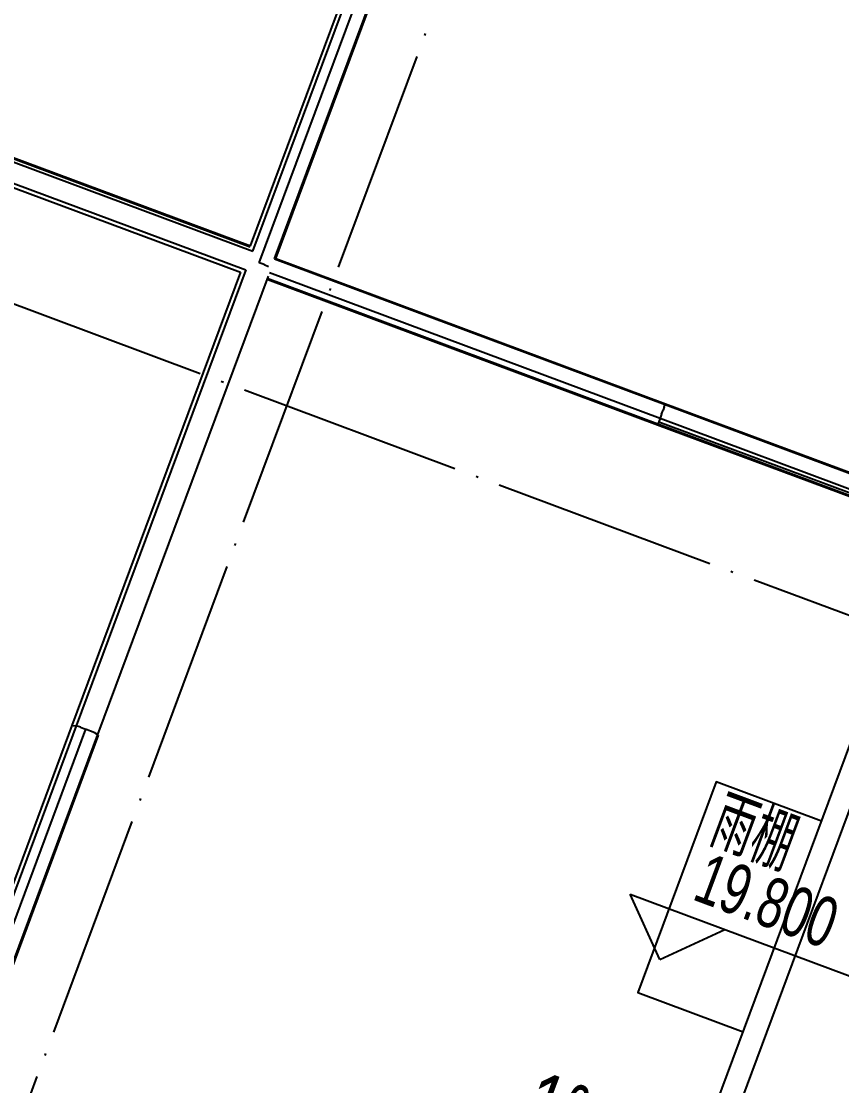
# Model space of a CAD drawing. Header units: millimetres. Extents: x 600121811 to 600690586, y 3472921280 to 3473279938.
# Drawn here: x 600378106 to 600385407, y 3473075845 to 3473085311 of the extents above; entities that cross this region are included whole.
import ezdxf

# ---------------------------------------------------------------- set-up
doc = ezdxf.new("R2010")
doc.units = ezdxf.units.MM
doc.header["$LTSCALE"] = 1000
doc.linetypes.add('AX-MALL-GIRD-200$0$DOTE', pattern=[2.42, 2, -0.2, 0.02, -0.2])
for name, color, linetype in [('AX-MALL-DIM-PGJ$0$A-Anno-Note', 241, 'CONTINUOUS'), ('AX-MALL-GIRD-200$0$A-Grid', 222, 'AX-MALL-GIRD-200$0$DOTE'), ('AX-MALL-GJ-200$0$A-Anno-Note', 241, 'CONTINUOUS'), ('AX-MALL-WALL-GJ$0$A-Anno-Levl', 201, 'CONTINUOUS'), ('AX-MALL-WALL-GJ$0$A-Anno-Note', 241, 'CONTINUOUS'), ('AX-MALL-WALL-GJ$0$A-Detl-Patt', 8, 'CONTINUOUS'), ('AX-MALL-WALL-GJ$0$A-Detl-Thin', 131, 'CONTINUOUS'), ('AX-MALL-WALL-GJ$0$A-SEE', 254, 'CONTINUOUS'), ('AX-MALL-WALL-GJ$0$主梁', 30, 'CONTINUOUS')]:
    doc.layers.add(name, color=color, linetype=linetype)
doc.layers.add('AX-MALL-WALL-GJ$0$M-AUX-TO-ARCH', color=1, linetype='CONTINUOUS', plot=False)
doc.styles.add('AX-MALL-DIM-PGJ$0$_TCH_DIM', font='zy_en.shx', dxfattribs={"width": 0.7, "bigfont": 'zy_cn.shx'})
doc.styles.add('AX-MALL-WALL-GJ$0$_TCH_DIM', font='zy_en.shx', dxfattribs={"width": 0.7, "bigfont": 'zy_cn.shx'})
doc.styles.add('AX-MALL-WALL-GJ$0$STANDARD', font='GBENOR', dxfattribs={"bigfont": 'GBCBIG'})

# ---------------------------------------------------------------- blocks, each defined once
blk = doc.blocks.new('AX-MALL-GIRD-200')
at = {"layer": 'AX-MALL-GIRD-200$0$A-Grid'}
for p, q in [((600409503.1, 3473159833.5), (600370773.6, 3473055869.8)), ((600221348.7, 3473141169.5), (600579244.7, 3473007842.7))]:
    blk.add_line(p, q, dxfattribs=at)
blk = doc.blocks.new('AX-MALL-WALL-GJ$0$A$C5469763B')
at = {"layer": 'AX-MALL-WALL-GJ$0$A-Detl-Patt'}
for points in [[(-236483.9, 2426, 0.055992), (-115679.2, 1194.4, -0.091487), (-108806.4, 637.9, 0.199165), (-91862.7, 2851.9, -0.091487), (-85363.6, 5155.6, 0.010002), (-64059.8, 8992.3, -0.645417), (-62996.9, 7511.9), (-63092.4, 7346.4)], [(-236398.5, 2314.7, 0.055947), (-115669.1, 1094.9, -0.091487), (-108832.4, 541.4, 0.199165), (-91812.8, 2765.2, -0.091487), (-85347.9, 5056.8, 0.010002), (-64040.2, 8894.3, -0.645417), (-63083.5, 7561.9), (-63129, 7483.1), (-63042.4, 7433.1)], [(-236355.3, 2259.1, 0.055924), (-115664, 1045.2, -0.091487), (-108845.4, 493.1, 0.199165), (-91787.8, 2721.9, -0.091487), (-85340, 5007.4, 0.010002), (-64030.3, 8845.2, -0.645417), (-63126.8, 7586.9), (-63197.3, 7464.7), (-63067.4, 7389.7)], [(-236312.2, 2203.4, 0.055901), (-115658.9, 995.4, -0.091487), (-108858.4, 444.8, 0.199165), (-91762.8, 2678.6, -0.091487), (-85332.1, 4958.1, 0.010002), (-64020.5, 8796.2, -0.645417), (-63170.1, 7611.9), (-63265.6, 7446.4)]]:
    blk.add_lwpolyline(points, format="xyb", dxfattribs=at)
blk = doc.blocks.new('AX-MALL-WALL-GJ$0$A$C3841687A')
at = {"layer": 'AX-MALL-WALL-GJ$0$A-Detl-Patt'}
for points in [[(-180887.6, 7643.7, 0.00438), (-183821.3, 7017.8, -0.132355), (-210227, 8186.8, 0.014512), (-213586.2, 9146.9, 0.014239)], [(-181044.7, 7407.3, 0.004086), (-183777.9, 6822.6, -0.132355), (-210287.5, 7996.2, 0.012201), (-213098.9, 8813.8, 0.012201)]]:
    blk.add_lwpolyline(points, format="xyb", dxfattribs=at)
blk = doc.blocks.new('AX-MALL-WALL-GJ$0$fewrgerhgrhtrh')
at = {"layer": 'AX-MALL-WALL-GJ$0$主梁'}
for p, q in [((-88.4, 9239.6), (-88.4, 14905.3)), ((0, 9164.3), (0, 14909.2)), ((-125, 9276.2), (-125, 14794.1)), ((115.5, 9243.6), (115.5, 14794.3)), ((125, 9251.2), (125, 14794.1)), ((-3791.7, 9276.2), (-125, 9276.2)), ((-3791.7, 9266.7), (-125, 9266.7)), ((-3791.7, 9239.6), (-88.4, 9239.6)), ((115.5, 9243.6), (3825.2, 9243.6)), ((125, 9251.2), (3825.2, 9251.2)), ((3825.2, 9251.2), (3825.2, 9243.6)), ((3825.2, 9251.2), (8993.9, 9251.2)), ((3825.2, 9222), (3825.2, 9243.6)), ((3825.2, 9243.6), (9003.5, 9243.6)), ((3825.2, 9222), (3825.2, 9189.5)), ((3825.2, 9151.2), (3825.2, 9189.5)), ((47.8, 9163.3), (0, 9164.3)), ((47.8, 9163.3), (88.4, 9160.5)), ((115.5, 9113), (3825.2, 9113)), ((3825.2, 9151.2), (3825.2, 9113)), ((3825.2, 9113), (3825.2, 9080.5)), ((3825.2, 9113), (9004.6, 9113)), ((-3791.7, 9062.9), (-88.4, 9062.9)), ((-3791.7, 9026.2), (-125, 9026.2)), ((-125, 9026.2), (-125, 4725.6)), ((-88.4, 9062.9), (-88.4, 4734.9)), ((115.5, 9080.5), (115.5, 4730.6)), ((115.5, 9058.9), (3825.2, 9058.9)), ((125, 9051.2), (3825.2, 9051.2)), ((3825.2, 9080.5), (3825.2, 9058.9)), ((3825.2, 9080.5), (9004.5, 9080.5)), ((3825.2, 9051.2), (3825.2, 9058.9)), ((3825.2, 9058.9), (9004.3, 9058.9)), ((3825.2, 9051.2), (8994.8, 9051.2)), ((-115.5, 4730.6), (-88.4, 4734.9)), ((-47.8, 4737.7), (-88.4, 4734.9)), ((-88.4, 4734.9), (-88.4, 91.3)), ((-47.8, 4737.7), (0, 4738.7)), ((47.8, 4737.7), (0, 4738.7)), ((0, 4738.7), (0, 13.1)), ((88.4, 4734.9), (47.8, 4737.7)), ((88.4, 4734.9), (115.5, 4730.6)), ((-115.5, 4730.6), (-125, 4725.6)), ((-125, 4725.6), (-125, 125)), ((125, 4725.6), (115.5, 4730.6)), ((115.5, 4730.6), (115.5, 115.5)), ((125, 4725.6), (125, 125))]:
    blk.add_line(p, q, dxfattribs=at)
blk = doc.blocks.new('AX-MALL-WALL-GJ')
at = {"layer": 'AX-MALL-WALL-GJ$0$A-Anno-Levl'}
for p, q in [((600383787.7, 3473076968.7), (600383523.1, 3473077547.5)), ((600383523.1, 3473077547.5), (600385947, 3473076644.5)), ((600383787.7, 3473076968.7), (600384366.5, 3473077233.3))]:
    blk.add_line(p, q, dxfattribs=at)
at = {"layer": 'AX-MALL-WALL-GJ$0$A-Detl-Thin'}
for points in [[(600381625.6, 3473074258.5), (600382166.7, 3473075711), (600384040.9, 3473075012.8), (600386187.8, 3473080775.9), (600387218.6, 3473080391.9), (600386921.9, 3473079595.3), (600388327.9, 3473079071.7), (600386407.9, 3473073917.6), (600384908.2, 3473074476.3), (600384436.9, 3473073211.2)], [(600381882.9, 3473074376.1), (600382284.3, 3473075453.7), (600384158.5, 3473074755.5), (600386322.9, 3473080565.5), (600386978.8, 3473080321.1), (600386664.7, 3473079477.8), (600388070.7, 3473078954.1), (600386290.3, 3473074174.8), (600384790.6, 3473074733.5), (600384319.3, 3473073468.4)]]:
    blk.add_lwpolyline(points, close=True, dxfattribs=at)
blk.add_lwpolyline([(600385227.8, 3473078198.9), (600384290.7, 3473078548), (600383592.6, 3473076673.8), (600384529.6, 3473076324.7)], dxfattribs=at)
at = {"layer": 'AX-MALL-WALL-GJ$0$A-Anno-Note', "rotation": 339.5681613098035}
blk.add_blockref('AX-MALL-WALL-GJ$0$A$C3841687A', (600557212.3, 3472995454.7), dxfattribs=at)
at = {"layer": 'AX-MALL-WALL-GJ$0$A-SEE'}
blk.add_blockref('AX-MALL-GIRD-200', (0, 0), dxfattribs=at)
at = {"layer": 'AX-MALL-WALL-GJ$0$M-AUX-TO-ARCH', "rotation": 339.5681613092246}
blk.add_blockref('AX-MALL-WALL-GJ$0$A$C5469763B', (600557212.3, 3472995454.7), dxfattribs=at)
at = {"layer": 'AX-MALL-WALL-GJ$0$主梁', "rotation": 339.5681613092246}
blk.add_blockref('AX-MALL-WALL-GJ$0$fewrgerhgrhtrh', (600377024.3, 3473074576.6), dxfattribs=at)
at = {"layer": 'AX-MALL-WALL-GJ$0$A-Anno-Note', "style": 'AX-MALL-WALL-GJ$0$STANDARD'}
blk.add_text('雨棚', height=506.38, rotation=339.56816, dxfattribs=at).set_placement((600384198.9, 3473077983.8))
at = {"layer": 'AX-MALL-WALL-GJ$0$A-Anno-Note', "style": 'AX-MALL-WALL-GJ$0$_TCH_DIM', "width": 0.7}
blk.add_text('19.800', height=446.25, rotation=339.56816, dxfattribs=at).set_placement((600384064.6, 3473077506))
blk = doc.blocks.new('AX-MALL-DIM-PGJ')
at = {"layer": 'AX-MALL-DIM-PGJ$0$A-Anno-Note', "style": 'AX-MALL-DIM-PGJ$0$_TCH_DIM', "width": 0.7}
blk.add_text('1%', height=595, rotation=339.56816, dxfattribs=at).set_placement((600382510.5, 3473075432.8))

msp = doc.modelspace()

# ---------------------------------------------------------------- block references
at = {"layer": 'AX-MALL-GJ-200$0$A-Anno-Note'}
for name in ['AX-MALL-WALL-GJ', 'AX-MALL-DIM-PGJ']:
    msp.add_blockref(name, (0, 0), dxfattribs=at)

doc.saveas('drawing.dxf')
